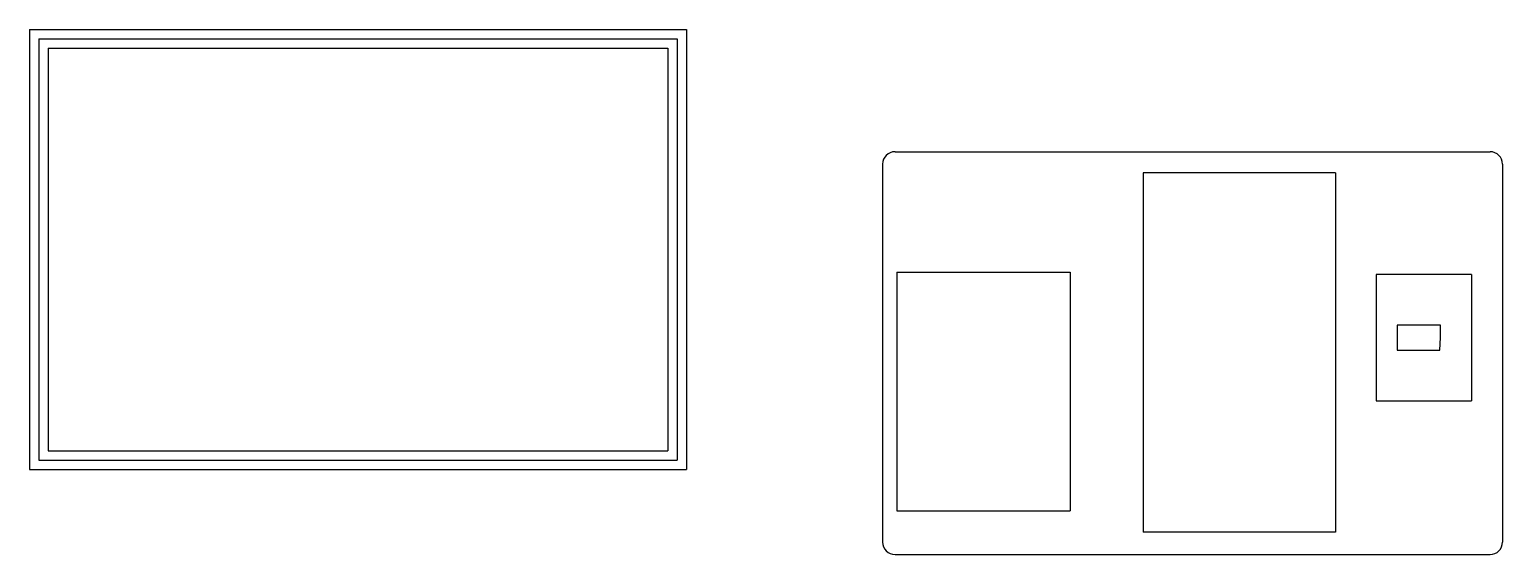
# Model space of a CAD drawing. Extents: x -354 to -116, y -2 to 83.
import ezdxf

# ---------------------------------------------------------------- set-up
doc = ezdxf.new("R2010")
doc.units = 0
doc.layers.add('MODELSKETCH_VISIBLE', color=7, linetype='CONTINUOUS')

msp = doc.modelspace()

# ---------------------------------------------------------------- linework, layer by layer
at = {"layer": 'MODELSKETCH_VISIBLE'}
for p, q in [((-353.9, 82.68), (-353.9, 11.68)), ((-353.9, 82.68), (-247.9, 82.68)), ((-352.4, 81.18), (-350.9, 81.18)), ((-352.4, 81.18), (-249.4, 81.18)), ((-352.4, 81.18), (-352.4, 13.18)), ((-249.4, 81.18), (-249.4, 13.18)), ((-247.9, 82.68), (-247.9, 11.68)), ((-350.9, 79.68), (-350.9, 14.68)), ((-350.9, 79.68), (-250.9, 79.68)), ((-250.9, 79.68), (-250.9, 14.68)), ((-214.27, 62.95), (-118.27, 62.95)), ((-216.27, 60.95), (-216.27, -0.05)), ((-174.22, 59.55), (-174.22, 1.55)), ((-143.22, 59.55), (-174.22, 59.55)), ((-143.22, 59.55), (-143.22, 1.55)), ((-116.27, 60.95), (-116.27, -0.05)), ((-213.99, 43.53), (-213.99, 4.98)), ((-213.99, 43.53), (-185.99, 43.53)), ((-185.99, 43.53), (-185.99, 4.98)), ((-136.67, 43.15), (-136.67, 22.75)), ((-121.27, 43.15), (-136.67, 43.15)), ((-136.67, 43.15), (-136.67, 22.75)), ((-121.27, 43.15), (-121.27, 22.75)), ((-126.27, 34.95), (-133.27, 34.95)), ((-133.27, 34.95), (-133.27, 30.95)), ((-126.27, 32.95), (-126.27, 34.95)), ((-133.27, 30.95), (-126.39, 30.95)), ((-126.39, 30.95), (-126.27, 32.95)), ((-136.67, 22.75), (-121.27, 22.75)), ((-350.9, 14.68), (-250.9, 14.68)), ((-352.4, 13.18), (-249.4, 13.18)), ((-353.9, 11.68), (-247.9, 11.68)), ((-213.99, 4.98), (-185.99, 4.98)), ((-143.22, 1.55), (-174.22, 1.55)), ((-214.27, -2.05), (-118.27, -2.05))]:
    msp.add_line(p, q, dxfattribs=at)
for centre, start, end in [((-214.27, 60.95), 90, 180), ((-118.27, 60.95), 0, 90), ((-214.27, -0.05), 180, 270), ((-118.27, -0.05), 270, 0)]:
    msp.add_arc(centre, 2, start, end, dxfattribs=at)

doc.saveas('drawing.dxf')
